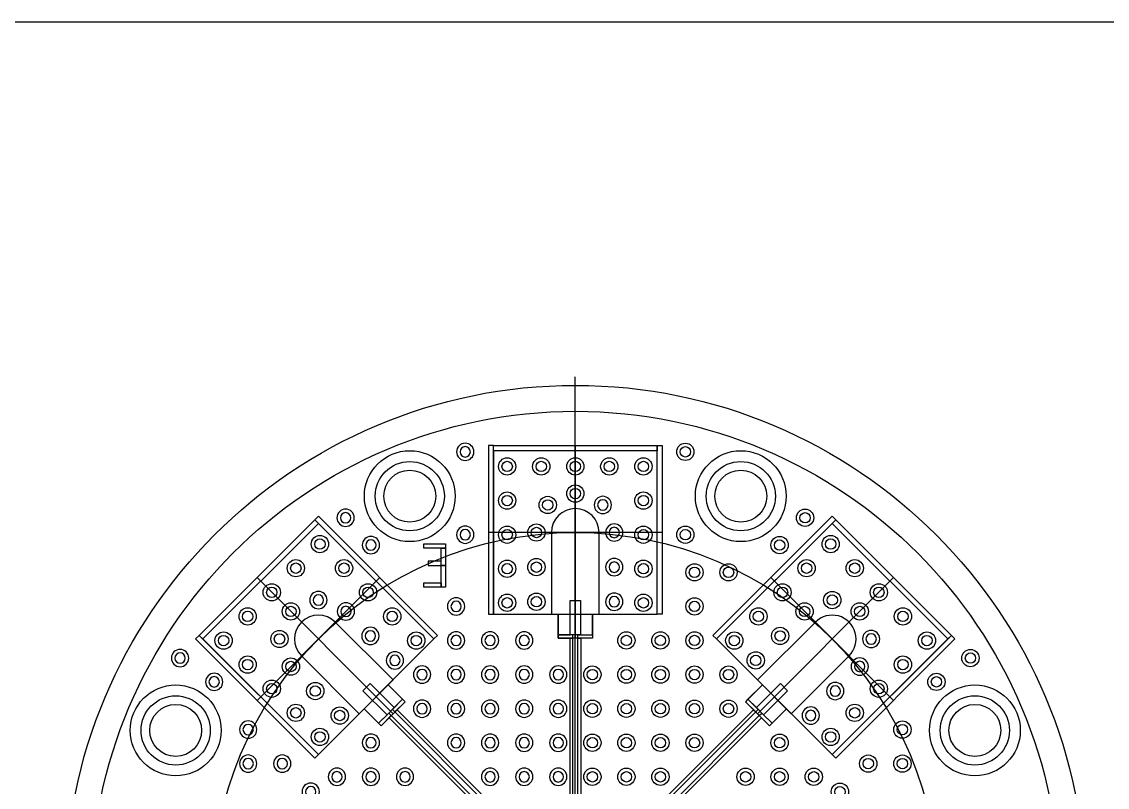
# Model space of a CAD drawing. Header units: inches. Extents: x -5.7 to 21.7, y 0 to 16.
# Drawn here: x 12.465 to 13.72, y 15.114 to 15.998 of the extents above; entities that cross this region are included whole.
import ezdxf

# ---------------------------------------------------------------- set-up
doc = ezdxf.new("R2010")
doc.units = ezdxf.units.IN
doc.header["$MEASUREMENT"] = 0
doc.layers.get('0').update_dxf_attribs({"linetype": 'CONTINUOUS'})
for name, color, linetype in [('BACKMETALIZENEGATIVE', 7, 'CONTINUOUS'), ('COMMENTS', 11, 'CONTINUOUS'), ('frame', 7, 'CONTINUOUS'), ('FRONTMETALLIZE', 90, 'CONTINUOUS'), ('HOLES', 1, 'CONTINUOUS'), ('VIA', 4, 'CONTINUOUS')]:
    doc.layers.add(name, color=color, linetype=linetype)

# ---------------------------------------------------------------- blocks, each defined once
blk = doc.blocks.new('VIA012')
at = {"layer": 'COMMENTS'}
blk.add_circle((0, 0), 0.01, dxfattribs=at)
at = {"layer": 'VIA'}
blk.add_circle((0, 0), 0.006, dxfattribs=at)
blk = doc.blocks.new('octobox_2x7_chip')
at = {"layer": 'BACKMETALIZENEGATIVE'}
for centre in [(-14.9821, -2.4162), (-14.5994, -2.4162), (-15.2527, -2.6868), (-14.3288, -2.6868)]:
    blk.add_circle(centre, 0.04, dxfattribs=at)
at = {"layer": 'COMMENTS'}
for p, q in [((-14.7907, -2.3578), (-14.7907, -2.5802)), ((-14.6903, -2.4582), (-14.8911, -2.4582)), ((-15.1587, -2.5102), (-15.0014, -2.6675)), ((-15.0167, -2.5102), (-15.1587, -2.6522)), ((-14.4228, -2.5102), (-14.5801, -2.6675)), ((-14.4228, -2.6522), (-14.5647, -2.5102))]:
    blk.add_line(p, q, dxfattribs=at)
blk.add_lwpolyline([(-14.7907, -3.4782), (-14.7907, -2.2782)], dxfattribs=at)
for points in [[(-14.8852, -2.5527), (-14.6962, -2.5527), (-14.6962, -2.3637), (-14.8852, -2.3637)], [(-15.0877, -2.7148), (-14.9541, -2.5812), (-15.0877, -2.4476), (-15.2213, -2.5812)], [(-14.8183, -2.5527), (-14.7632, -2.5527), (-14.7632, -2.4582), (-14.8183, -2.4582)], [(-14.6274, -2.5812), (-14.4937, -2.7148), (-14.3601, -2.5812), (-14.4937, -2.4476)], [(-14.7966, -2.5763), (-14.7966, -2.5369), (-14.7848, -2.5369), (-14.7848, -2.5763)], [(-14.8104, -2.5802), (-14.8104, -2.5527), (-14.771, -2.5527), (-14.771, -2.5802)], [(-15.0404, -2.6675), (-15.0014, -2.6285), (-15.0682, -2.5617), (-15.1072, -2.6007)], [(-14.5801, -2.6285), (-14.5411, -2.6675), (-14.4743, -2.6007), (-14.5132, -2.5617)], [(-15.0084, -2.6689), (-15.0362, -2.6411), (-15.0279, -2.6327), (-15, -2.6605)], [(-15.0153, -2.6814), (-15.0348, -2.6619), (-15.007, -2.6341), (-14.9875, -2.6536)], [(-14.594, -2.6536), (-14.5745, -2.6341), (-14.5466, -2.6619), (-14.5661, -2.6814)], [(-14.5814, -2.6605), (-14.5536, -2.6327), (-14.5453, -2.6411), (-14.5731, -2.6689)]]:
    blk.add_lwpolyline(points, close=True, dxfattribs=at)
for centre, radius in [((-14.9821, -2.4162), 0.0525), ((-14.5994, -2.4162), 0.0525), ((-14.7907, -2.8782), 0.42), ((-15.2527, -2.6868), 0.0525), ((-14.3288, -2.6868), 0.0525)]:
    blk.add_circle(centre, radius, dxfattribs=at)
at = {"layer": 'frame'}
blk.add_circle((-14.7907, -2.8782), 0.56, dxfattribs=at)
at = {"layer": 'FRONTMETALLIZE'}
for points in [[(-14.8911, -2.3578), (-14.8911, -2.5527), (-14.8852, -2.5527), (-14.8852, -2.3578)], [(-14.6962, -2.3578), (-14.6962, -2.3637), (-14.8852, -2.3637), (-14.8852, -2.3578)], [(-14.6903, -2.3578), (-14.6903, -2.5527), (-14.6962, -2.5527), (-14.6962, -2.3578)], [(-15.0919, -2.4434), (-15.0877, -2.4476), (-15.2213, -2.5812), (-15.2255, -2.577)], [(-15.0877, -2.4392), (-14.9499, -2.577), (-14.9541, -2.5812), (-15.0919, -2.4434)], [(-14.4937, -2.4392), (-14.6316, -2.577), (-14.6274, -2.5812), (-14.4896, -2.4434)], [(-14.3559, -2.577), (-14.3601, -2.5812), (-14.4937, -2.4476), (-14.4896, -2.4434)], [(-14.9657, -2.4714), (-14.9407, -2.4714), (-14.9407, -2.4764), (-14.9657, -2.4764)], [(-14.9457, -2.4764), (-14.9407, -2.4764), (-14.9407, -2.4964), (-14.9457, -2.4964)], [(-14.9607, -2.4964), (-14.9457, -2.4964), (-14.9457, -2.4914), (-14.9607, -2.4914)], [(-14.9457, -2.4964), (-14.9407, -2.4964), (-14.9407, -2.5214), (-14.9457, -2.5214)], [(-14.9457, -2.5214), (-14.9657, -2.5214), (-14.9657, -2.5164), (-14.9457, -2.5164)], [(-15.2297, -2.5812), (-15.0919, -2.719), (-15.0877, -2.7148), (-15.2255, -2.577)], [(-14.8104, -2.5763), (-14.8104, -2.5802), (-14.7937, -2.5802), (-14.7937, -2.5763)], [(-14.7972, -2.8292), (-14.7937, -2.8292), (-14.7937, -2.5802), (-14.7972, -2.5802)], [(-14.771, -2.5763), (-14.771, -2.5802), (-14.7878, -2.5802), (-14.7878, -2.5763)], [(-14.7878, -2.5802), (-14.7842, -2.5802), (-14.7842, -2.8292), (-14.7878, -2.8292)], [(-14.3518, -2.5812), (-14.4896, -2.719), (-14.4937, -2.7148), (-14.3559, -2.577)], [(-14.9903, -2.6508), (-14.9875, -2.6536), (-14.9993, -2.6654), (-15.0021, -2.6626)], [(-14.5912, -2.6508), (-14.594, -2.6536), (-14.5821, -2.6654), (-14.5794, -2.6626)], [(-15.0181, -2.6786), (-15.0153, -2.6814), (-15.0035, -2.6696), (-15.0063, -2.6668)], [(-15.0035, -2.6696), (-14.8958, -2.7773), (-14.8983, -2.7798), (-15.006, -2.6721)], [(-14.9993, -2.6654), (-14.8917, -2.7731), (-14.8891, -2.7706), (-14.9968, -2.6629)], [(-14.5821, -2.6654), (-14.6898, -2.7731), (-14.6923, -2.7706), (-14.5846, -2.6629)], [(-14.578, -2.6696), (-14.6856, -2.7773), (-14.6831, -2.7798), (-14.5755, -2.6721)], [(-14.5633, -2.6786), (-14.5661, -2.6814), (-14.578, -2.6696), (-14.5752, -2.6668)]]:
    blk.add_lwpolyline(points, close=True, dxfattribs=at)
for points in [[(-14.7848, -2.5763), (-14.771, -2.5763), (-14.771, -2.5527), (-14.7632, -2.5527), (-14.7632, -2.4582, 1), (-14.8183, -2.4582), (-14.8183, -2.5527), (-14.8104, -2.5527), (-14.8104, -2.5763), (-14.7966, -2.5763), (-14.7966, -2.5369), (-14.7848, -2.5369), (-14.7848, -2.5763)], [(-15, -2.6605), (-14.9903, -2.6508), (-15.007, -2.6341), (-15.0014, -2.6285), (-15.0682, -2.5617, 1), (-15.1072, -2.6007), (-15.0404, -2.6675), (-15.0348, -2.6619), (-15.0181, -2.6786), (-15.0084, -2.6689), (-15.0362, -2.6411), (-15.0279, -2.6327), (-15, -2.6605)], [(-14.5731, -2.6689), (-14.5633, -2.6786), (-14.5466, -2.6619), (-14.5411, -2.6675), (-14.4743, -2.6007, 1), (-14.5132, -2.5617), (-14.5801, -2.6285), (-14.5745, -2.6341), (-14.5912, -2.6508), (-14.5814, -2.6605), (-14.5536, -2.6327), (-14.5453, -2.6411), (-14.5731, -2.6689)]]:
    blk.add_lwpolyline(points, format="xyb", close=True, dxfattribs=at)
for centre in [(-14.9821, -2.4162), (-14.5994, -2.4162), (-15.2527, -2.6868), (-14.3288, -2.6868)]:
    blk.add_circle(centre, 0.04, dxfattribs=at)
at = {"layer": 'HOLES'}
for centre, radius in [((-14.7907, -2.8782), 0.59), ((-14.9821, -2.4162), 0.03), ((-14.5994, -2.4162), 0.03), ((-15.2527, -2.6868), 0.03), ((-14.3288, -2.6868), 0.03)]:
    blk.add_circle(centre, radius, dxfattribs=at)
at = {"layer": 'VIA', "xscale": -1}
for p, rotation in [((-14.918, -2.365), 90), ((-14.7589, -2.4264), 44.99999999999986), ((-15.0563, -2.4412), 90), ((-14.918, -2.4607), 90), ((-15.027, -2.4727), 90), ((-15.0877, -2.5362), 90), ((-14.9285, -2.5435), 90), ((-15.0559, -2.5494), 44.99999999999986), ((-15.0276, -2.5777), 44.99999999999986), ((-14.9285, -2.5829), 90), ((-14.8892, -2.5829), 90), ((-14.8498, -2.5829), 90), ((-15.2476, -2.6032), 90), ((-14.9993, -2.6059), 44.99999999999986), ((-14.4619, -2.613), 314.9999999999999), ((-15.2082, -2.6307), 90), ((-14.9679, -2.6223), 90), ((-14.9285, -2.6223), 90), ((-14.8892, -2.6223), 90), ((-14.8498, -2.6223), 90), ((-14.8104, -2.6223), 90), ((-14.4902, -2.6413), 314.9999999999999), ((-14.9679, -2.6617), 90), ((-14.9285, -2.6617), 90), ((-14.8892, -2.6617), 90), ((-14.8498, -2.6617), 90), ((-14.8104, -2.6617), 90), ((-14.5185, -2.6696), 314.9999999999999), ((-15.1689, -2.6859), 90), ((-15.027, -2.701), 90), ((-14.9285, -2.701), 90), ((-14.8892, -2.701), 90), ((-14.8498, -2.701), 90), ((-14.8104, -2.701), 90), ((-15.1689, -2.7252), 90), ((-15.1295, -2.7252), 90), ((-15.0663, -2.7404), 90), ((-15.027, -2.7404), 90), ((-14.9876, -2.7404), 90), ((-14.8892, -2.7404), 90), ((-14.8498, -2.7404), 90), ((-14.8104, -2.7404), 90), ((-15.0966, -2.7576), 90)]:
    blk.add_blockref('VIA012', p, dxfattribs=dict(at, rotation=rotation))
at = {"layer": 'VIA'}
for p, rotation in [((-14.6635, -2.365), 269.9999999994527), ((-14.7907, -2.4132), 270), ((-14.8226, -2.4264), 314.9999999999999), ((-14.5251, -2.4412), 269.9999999994527), ((-15.086, -2.4716), 45.00000000000006), ((-14.6635, -2.4607), 269.9999999994527), ((-14.4955, -2.4716), 314.9999999999999), ((-14.5545, -2.4727), 269.9999999994527), ((-15.1138, -2.4994), 45.00000000000006), ((-15.0581, -2.4994), 45.00000000000006), ((-14.6529, -2.5042), 269.9999999994527), ((-14.6136, -2.5042), 269.9999999994527), ((-14.5233, -2.4994), 314.9999999999999), ((-14.4677, -2.4994), 314.9999999999999), ((-15.1416, -2.5273), 45.00000000000006), ((-15.0303, -2.5273), 45.00000000000006), ((-14.5512, -2.5273), 314.9999999999999), ((-14.4398, -2.5273), 314.9999999999999), ((-14.6529, -2.5435), 269.9999999994527), ((-14.4937, -2.5362), 270), ((-15.1695, -2.5551), 45.00000000000006), ((-15.1195, -2.5494), 314.9999999999999), ((-15.0024, -2.5551), 45.00000000000006), ((-14.579, -2.5551), 314.9999999999999), ((-14.5256, -2.5494), 314.9999999999999), ((-14.4619, -2.5494), 224.9999999999999), ((-14.412, -2.5551), 314.9999999999999), ((-15.1973, -2.583), 45.00000000000006), ((-14.9746, -2.583), 45.00000000000006), ((-14.6069, -2.583), 314.9999999999999), ((-14.5539, -2.5777), 314.9999999999999), ((-14.3842, -2.583), 314.9999999999999), ((-14.7317, -2.5829), 269.9999999994527), ((-14.6923, -2.5829), 269.9999999994527), ((-14.6529, -2.5829), 269.9999999994527), ((-15.1695, -2.6108), 45.00000000000006), ((-14.5821, -2.6059), 314.9999999999999), ((-14.412, -2.6108), 314.9999999999999), ((-14.3339, -2.6032), 269.9999999994527), ((-15.1195, -2.613), 45.00000000000006), ((-14.771, -2.6223), 269.9999999994527), ((-14.7317, -2.6223), 269.9999999994527), ((-14.6923, -2.6223), 269.9999999994527), ((-14.6529, -2.6223), 269.9999999994527), ((-14.6136, -2.6223), 269.9999999994527), ((-14.3732, -2.6307), 269.9999999994527), ((-15.1416, -2.6386), 45.00000000000006), ((-15.0913, -2.6413), 45.00000000000006), ((-14.4398, -2.6386), 314.9999999999999), ((-15.1138, -2.6665), 45.00000000000006), ((-15.063, -2.6696), 45.00000000000006), ((-14.771, -2.6617), 269.9999999994527), ((-14.7317, -2.6617), 269.9999999994527), ((-14.6923, -2.6617), 269.9999999994527), ((-14.6529, -2.6617), 269.9999999994527), ((-14.6136, -2.6617), 269.9999999994527), ((-14.4677, -2.6665), 314.9999999999999), ((-15.086, -2.6943), 45.00000000000006), ((-14.4955, -2.6943), 314.9999999999999), ((-14.4126, -2.6859), 269.9999999994527), ((-14.771, -2.701), 269.9999999994527), ((-14.7317, -2.701), 269.9999999994527), ((-14.6923, -2.701), 269.9999999994527), ((-14.6529, -2.701), 269.9999999994527), ((-14.5545, -2.701), 269.9999999994527), ((-14.452, -2.7252), 269.9999999994527), ((-14.4126, -2.7252), 269.9999999994527), ((-14.771, -2.7404), 269.9999999994527), ((-14.7317, -2.7404), 269.9999999994527), ((-14.6923, -2.7404), 269.9999999994527), ((-14.5939, -2.7404), 269.9999999994527), ((-14.5545, -2.7404), 269.9999999994527), ((-14.5151, -2.7404), 269.9999999994527), ((-14.4848, -2.7576), 269.9999999994527)]:
    blk.add_blockref('VIA012', p, dxfattribs=dict(at, rotation=rotation))
for p in [(-14.8695, -2.3819), (-14.8301, -2.3819), (-14.7907, -2.3819), (-14.7514, -2.3819), (-14.712, -2.3819), (-14.8695, -2.4213), (-14.712, -2.4213), (-14.8695, -2.4607), (-14.8357, -2.4582), (-14.712, -2.4607), (-14.8695, -2.5), (-14.8357, -2.4982), (-14.712, -2.5), (-14.8695, -2.5394), (-14.8357, -2.5382), (-14.712, -2.5394), (-15.1327, -2.5812)]:
    blk.add_blockref('VIA012', p, dxfattribs=at)
at = {"layer": 'VIA', "xscale": -1}
for p in [(-14.7457, -2.4582), (-14.7457, -2.4982), (-14.7457, -2.5382), (-14.4487, -2.5812)]:
    blk.add_blockref('VIA012', p, dxfattribs=at)

msp = doc.modelspace()

# ---------------------------------------------------------------- linework, layer by layer
msp.add_lwpolyline([(-5.7353, 15.9979), (16.2647, 15.9979), (16.2647, -0.0021), (-5.7353, -0.0021)], close=True)

# ---------------------------------------------------------------- block references
msp.add_blockref('octobox_2x7_chip', (27.8954, 17.8661))

doc.saveas('drawing.dxf')
